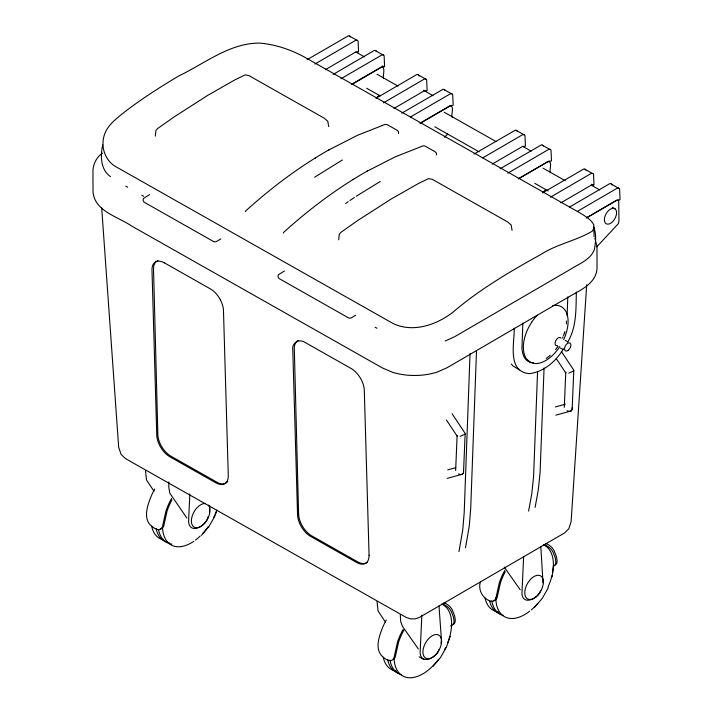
<?xml version="1.0" encoding="UTF-8"?>
<svg xmlns="http://www.w3.org/2000/svg" width="713" height="713" viewBox="0 0 713 713"><rect width="100%" height="100%" fill="white"/><g stroke="black" fill="none" stroke-linecap="round" stroke-linejoin="round"><path stroke-width="1.07" d="M455.643 470.562L457.122 435.474L457.158 436.151L446.454 420.046M447.167 478.37L462.425 474.19L463.495 472.897L463.512 471.043M564.286 407.355L565.757 372.257L565.792 372.935L556.283 358.63M555.81 415.153L571.068 410.982L572.129 409.69L572.147 407.827M470.036 353.55L464.199 512.665L462.737 529.991L458.976 551.621M476.498 350.867L470.696 508.886L469.243 526.203L465.482 547.842M537.566 371.66L533.582 476.48L531.782 493.788L528.618 511.096M544.072 367.872L540.08 472.692L538.288 490.009L535.124 507.317M514.225 328.158C514.652 342.481 506.72 371.598 529.242 373.639C544.001 372.026 556.202 360.992 563.609 348.702M522.861 323.123L521.934 348.131C522.335 353.791 524.162 360.725 530.49 362.24A31.238 17.201 -58.3 0 0 533.689 362.667M567.102 315.547L567.789 296.893M576.345 291.938C575.908 308.952 576.808 326.964 567.691 342.124M168.829 481.935L168.803 487.318L169.81 493.173L186.824 518.003M328.711 126.584L327.784 121.246L324.201 118.18L248.855 75.56L245.156 74.883L235.049 79.794L207.768 95.337L174.213 116.861L157.502 128.625L155.889 130.631L155.345 136.085M463.495 472.897L465.161 433.406L452.122 413.781M512.077 230.308L511.15 224.969L507.567 221.903L432.221 179.284L428.522 178.607L418.415 183.517L391.134 199.061L357.578 220.584L340.867 232.358L339.245 234.354L338.711 239.818M572.129 409.69L573.805 370.19L561.354 351.456M189.854 494.011L188.571 521.56C189.605 535.41 206.877 525.659 208.125 516.684M421.864 615.078L420.126 652.547C420.768 665.381 436.543 657.93 438.896 649.721M523.627 556.942L521.934 593.305C522.584 606.139 538.36 598.688 540.712 590.48M586.692 284.701L571.122 521.631L568.787 528.761L564.723 532.852L419.351 617.476L415.26 618.848L410.536 618.875L406.428 617.538L129.918 461.124L125.194 458.379L121.058 454.333L118.67 447.22L101.701 207.911M552.076 576.817L553.368 566.327M480.268 582.04C478.69 587.779 480.526 594.152 485.098 598.002A14.991 8.708 59.8 0 0 490.696 601.166L492.558 601.424L494.412 600.676L495.802 598.59L499.332 582.717A43.653 25.205 -60.5 0 1 504.875 570.275M543.021 582.842L540.81 546.657M398.629 133.509L398.415 131.575L397.194 130.31L387.159 124.632L385.189 124.374L357.498 135.301L328.8 149.953M436.561 154.971L436.338 153.028L435.126 151.771L425.082 146.085L423.121 145.826L395.43 156.762L366.732 171.405M102.734 144.908C100.248 155.71 100.417 169.614 110.488 176.619M209.453 512.21L209.675 505.829M440.999 643.188L441.463 640.131L438.994 605.89M564.277 333.39L564.883 331.598M216.984 510.08L214.907 516.078L208.945 526.524L201.431 535.374M450.268 636.058L446.454 647.065L440.5 657.511L432.978 666.361M562.557 338.069L563.065 336.803M548.27 587.824L542.317 598.269L534.795 607.12M594.081 228.133L592.325 231.164C576.247 240.736 556.898 244.06 540.98 254.425C510.294 271.359 479.778 289.228 453.076 312.107C436.499 324.994 412.747 333.149 392.774 323.346L116.317 166.958C104.74 160.683 100.159 146.031 104.704 133.973C107.699 125.666 114.686 120.069 121.246 114.633C139.445 100.203 159.061 87.708 178.999 75.836C204.729 63.555 230.085 42.637 259.951 43.136C275.512 44.402 290.592 49.652 304.308 56.978L580.765 213.365C585.64 216.467 591.139 219.479 593.795 224.88L594.116 236.627M245.343 211.618L245.914 210.754C271.573 187.519 299.407 166.584 329.549 149.507M283.275 233.071L283.836 232.206C309.504 208.98 337.329 188.045 367.48 170.96M393.852 659.195L395.243 657.11L398.638 641.95A41.853 24.162 -60.5 0 1 403.959 630.016M453.673 624.374L455.063 622.289L455.295 620.069L454.698 616.175L452.372 610.034A43.653 25.205 -60.5 0 0 443.994 602.779M554.242 565.881L555.632 563.787L555.855 561.568L555.293 557.985L553.065 552.094A41.853 24.162 -60.5 0 0 545.035 545.133M555.489 565.142L556.88 563.047L557.111 560.828L556.514 556.933L554.188 550.793A43.653 25.205 -60.5 0 0 545.81 543.538M555.552 349.593L558.145 346.179M376.036 98.439L379.102 95.212M444.6 137.226L447.666 133.999M542.745 192.742L545.81 189.515M596.763 246.832L618.465 223.561L618.973 220.379L618.697 200.986L617.716 200.193L616.585 200.433L586.238 218.089M465.197 434.083L460.152 436.32M573.84 370.876L568.787 373.113M102.547 153.117C96.727 156.878 93.376 163.678 92.957 170.496L93.029 191.726C94.481 211.413 118.073 216.609 131.344 225.878L382.498 367.988L392.622 372.355C407.105 376.598 422.711 376.526 437.149 372.124L447.203 367.658L569.42 296.51C580.703 290.075 596.656 283.123 597.039 267.847L596.968 246.618M345.627 203.535L348.22 201.708M349.94 200.496L354.379 197.465M314.602 177.216L342.338 159.997M356.224 196.271L380.27 181.458M314.834 158.224L315.547 157.805M352.757 179.676L353.479 179.257M307.151 59.66L348.63 35.668L358.086 40.864L358.559 51.737L357.89 52.058M314.905 64.054L355.76 40.276L357.471 40.285M325.395 69.678L355.653 52.067L357.614 51.969A12.317 7.103 -60.1 0 0 357.899 52.049M333.185 74.393L374.031 50.614A3.093 1.782 -60.5 0 1 375.002 50.373L384.12 55.587L384.592 66.461L383.924 66.79A12.317 7.112 -60.8 0 1 383.647 66.701L381.687 66.799L351.429 84.401M340.939 78.778L381.794 54.999A3.084 1.782 -60.5 0 1 382.765 54.767L383.505 55.008M149.596 194.64L143.384 198.526L143.081 200.487L144.071 202.171L213.98 241.778L215.887 241.796L220.816 238.926M351.91 84.446L381.303 67.343C386.339 66.478 382.15 76.728 383.665 78.377M376.678 97.895L416.57 74.669A3.093 1.782 -60.5 0 1 417.533 74.437L426.65 79.651L427.123 90.524L426.534 90.872A13.36 7.709 -60.4 0 1 426.178 90.756L424.217 90.854L393.959 108.465M383.478 102.841L424.324 79.063A3.093 1.782 -60.5 0 1 425.296 78.831L426.044 79.072M401.749 113.18L443.228 89.178L452.684 94.374L453.165 105.248L452.568 105.595A12.362 7.139 -60.5 0 1 452.211 105.479L450.251 105.586L420.002 123.189M410.465 117.012L450.358 93.786L452.078 93.804M420.483 123.233L449.876 106.13C454.903 105.266 450.714 115.515 452.229 117.164M474.02 154.061L515.508 130.069L524.964 135.265L525.436 146.138L524.768 146.459A12.317 7.112 -60.6 0 1 524.492 146.37L522.531 146.468L492.273 164.07M284.496 270.958L278.284 274.835L277.981 276.796L278.97 278.489L348.88 318.087L350.787 318.105L355.707 315.235M482.746 157.894L522.638 134.677L524.349 134.686M500.063 168.794L541.541 144.792L550.997 149.988L551.47 160.862L550.873 161.209A13.556 7.825 -60.4 0 1 550.525 161.093L548.564 161.2L518.306 178.803M507.816 173.179L548.671 149.4L550.383 149.409M518.618 178.749L548.012 161.646C553.047 160.781 548.858 171.031 550.374 172.68M542.593 192.849L584.072 168.856L593.528 174.052L594 184.925L593.332 185.246A12.362 7.139 -60.8 0 1 593.056 185.157L591.095 185.255L560.837 202.866M550.356 197.243L591.202 173.464L592.922 173.473M569.589 207.02L609.481 183.802A3.093 1.782 -60.5 0 1 610.444 183.562L619.561 188.776L620.043 199.649L619.445 199.996A12.246 7.068 -60.1 0 1 619.098 199.881L617.128 199.988L586.87 217.59M577.343 211.413L617.235 188.187A3.093 1.782 -60.5 0 1 618.207 187.956L618.955 188.196M445.197 340.983L454.431 336.857L570.293 269.407C578.903 263.89 590.257 260.013 594.339 249.737C595.756 242.233 596.576 234.176 593.688 226.903M160.443 528.966L162.306 528.217L163.696 526.123L167.092 510.963A41.853 24.162 -60.5 0 1 171.922 499.92M493.806 600.711L495.669 599.963L497.059 597.868L500.455 582.708A41.853 24.162 -60.5 0 1 505.285 571.666M450.563 625.871L452.425 625.123L453.816 623.028L454.038 620.809L453.486 617.226L451.258 611.335A41.853 24.162 -60.5 0 0 443.219 604.374M555.338 406.945L565.364 404.2M447.711 469.876L455.723 467.683M571.068 410.982L569.241 411.365L567.138 410.741M462.425 474.19L460.598 474.582L458.495 473.958M125.809 186.182L127.68 187.243M382.275 65.837L383.995 66.808M591.683 184.293L593.412 185.273M355.805 51.978L364.45 56.871M423.415 90.221L433.014 95.658M522.513 146.281L531.158 151.174M591.077 185.068L599.722 189.961M376.99 74.214L398.121 86.166M444.217 112.244L496.07 141.575M543.128 168.197L565.213 180.692M612.262 207.305L615.15 208.936A8.69 5.018 -60.5 0 1 611.567 222.625A8.69 5.018 -60.5 0 1 604.731 217.144A8.69 5.018 -60.5 0 1 615.15 208.936M366.705 88.269L380.145 95.872M434.885 126.843L479.056 151.824M534.75 183.339L548.199 190.941M565.204 340.368L567.673 341.768M560.347 347.962L562.815 349.361M141.789 195.202L143.714 196.298M164.391 262.865L210.282 288.827A17.95 10.125 58.4 0 1 215.959 293.489A18.119 10.223 58.4 0 1 220.433 299.923M419.137 656.825L423.879 659.498M375.127 327.214L376.999 328.274M519.287 369.824L512.718 365.769L511.381 364.022M611.193 183.811L612.102 185.139M585.159 169.088L585.952 170.015M542.629 145.024L543.413 145.96M516.595 130.292L517.504 131.629M444.315 89.41L445.108 90.346M418.281 74.687L419.191 76.015M375.751 50.623L376.535 51.559M349.718 35.9L350.502 36.835M396.392 671.147A40.899 23.609 -60.5 0 1 383.229 657.19C375.555 651.076 377.935 640.417 380.733 632.458A43.653 25.205 -60.5 0 1 386.286 620.016M504.278 567.111L520.187 589.749M418.371 648.99L402.462 626.344L400.679 621.451L400.296 614.793M385.546 622.235L378.086 610.996L377.017 601.629M153.999 491.248L146.53 480.009L145.47 470.642M594.802 238.097L596.808 245.691M369.067 555.177L364.298 390.252A17.95 10.125 58.4 0 0 361.224 379.566A18.119 10.223 58.4 0 0 356.741 373.131A17.95 10.125 58.4 0 0 351.072 368.469L305.173 342.507C299.505 338.31 291.59 342.65 292.785 349.798L297.553 514.724A17.95 10.125 58.4 0 0 299.041 521.854A18.119 10.223 58.4 0 0 302.677 528.788A17.95 10.125 58.4 0 0 310.788 536.515L356.678 562.477A17.95 10.125 58.4 0 0 362.266 564.179A18.119 10.223 58.4 0 0 366.518 562.682A17.95 10.125 58.4 0 0 369.031 555.204M298.604 514.082L294.309 348.871A17.95 10.16 58.5 0 1 295.449 343.203A18.119 10.258 58.5 0 1 298.123 340.511M557.45 345.689A4.545 2.62 -60.5 0 1 555.721 340.823A4.545 2.62 -60.5 0 1 561.024 338.14M566.47 321.019A31.265 18.048 -60.5 0 1 566.345 323.96M564.669 332.329A31.265 18.048 -60.5 0 1 563.573 335.538M550.258 355.234A31.265 18.048 -60.5 0 1 546.203 358.398M528.984 360.974A31.265 18.048 -60.5 0 1 527.442 359.878M441.641 604.071A40.899 23.609 -60.5 0 1 450.206 634.748M449.965 635.711A40.899 23.609 -60.5 0 1 447.773 642.582M445.705 647.413A40.899 23.609 -60.5 0 1 444.76 649.329M438.584 659.275A40.899 23.609 -60.5 0 1 409.619 677.76A40.899 23.609 -60.5 0 1 394.048 658.206M399.004 673.313A40.899 23.609 -60.5 0 1 387.712 659.721M401.499 674.721A40.899 23.609 -60.5 0 1 390.002 660.086M171.815 544.108A40.899 23.609 -60.5 0 1 158.651 530.151M162.974 539.794A40.899 23.609 -60.5 0 1 151.673 526.203M216.226 511.595A40.899 23.609 -60.5 0 1 215.023 514.519M214.595 515.481A40.899 23.609 -60.5 0 1 213.695 517.388M208.258 526.595A40.899 23.609 -60.5 0 1 203.053 533.137M200.255 536.016A40.899 23.609 -60.5 0 1 195.46 540.106M193.811 541.283A40.899 23.609 -60.5 0 1 162.502 527.219M169.329 542.691A40.899 23.609 -60.5 0 1 156.165 528.743M503.316 615.479A40.899 23.609 -60.5 0 1 491.818 600.854M498.209 611.906A40.899 23.609 -60.5 0 1 485.036 597.949M543.449 544.83A40.899 23.609 -60.5 0 1 552.468 573.421M552.014 575.507A40.899 23.609 -60.5 0 1 547.958 587.227M537.78 603.323A40.899 23.609 -60.5 0 1 531.256 609.9M529.634 611.228A40.899 23.609 -60.5 0 1 495.847 597.824M500.82 614.071A40.899 23.609 -60.5 0 1 489.528 600.489M403.068 629.517A43.653 25.205 -60.5 0 0 397.515 641.95L393.986 657.823L392.596 659.917L390.742 660.666L388.879 660.407A14.991 8.708 59.8 0 1 383.282 657.234M523.324 347.445A31.684 18.288 -60.5 0 1 525.57 334.673A31.987 18.467 -60.5 0 1 531.648 322.24M531.577 322.365A31.684 18.288 -60.5 0 1 537.245 315.191M552.682 305.583A31.684 18.288 -60.5 0 1 559.634 305.957A31.987 18.467 -60.5 0 1 565.783 311.269A31.684 18.288 -60.5 0 1 563.653 339.611M528.378 360.921A31.684 18.288 -60.5 0 1 523.404 347.489M528.306 360.876A31.987 18.467 -60.5 0 0 535.953 363.559A31.684 18.288 -60.5 0 0 545.801 360.484A31.684 18.288 -60.5 0 0 555.632 352.106A31.987 18.467 -60.5 0 0 559.776 346.607M367.543 562.049A18.119 10.258 58.5 0 1 363.282 563.555A17.95 10.16 58.5 0 1 357.685 561.853L311.795 535.891A17.95 10.16 58.5 0 1 303.702 528.164A18.119 10.258 58.5 0 1 300.075 521.221A17.95 10.16 58.5 0 1 298.649 514.144M220.388 299.861A17.95 10.125 58.4 0 1 223.472 310.547L228.276 475.535A17.95 10.125 58.4 0 1 225.727 483.04A18.119 10.223 58.4 0 1 221.476 484.537A17.95 10.125 58.4 0 1 215.887 482.835L169.997 456.873A17.95 10.125 58.4 0 1 161.896 449.145A18.119 10.223 58.4 0 1 158.25 442.212A17.95 10.125 58.4 0 1 156.762 435.082L151.994 270.156A17.95 10.125 58.4 0 1 153.117 264.505A18.119 10.223 58.4 0 1 156.468 261.528A17.95 10.125 58.4 0 1 164.391 262.865M227.732 481.275A17.95 10.16 58.5 0 1 226.707 482.434M226.164 482.87A18.119 10.258 58.5 0 1 222.492 483.913A17.95 10.16 58.5 0 1 216.904 482.211L171.004 456.249A17.95 10.16 58.5 0 1 162.912 448.522A18.119 10.258 58.5 0 1 159.284 441.579A17.95 10.16 58.5 0 1 157.858 434.511L153.527 269.229A17.95 10.16 58.5 0 1 154.659 263.56A18.119 10.258 58.5 0 1 158.028 260.575M208.446 505.143A13.235 7.647 -60.5 0 1 202.697 525.08A13.235 7.647 -60.5 0 1 191.485 519.314A13.235 7.647 -60.5 0 1 205.317 503.53M171.512 498.53A43.653 25.205 -60.5 0 0 165.969 510.971L162.439 526.845L161.049 528.93L159.186 529.679L157.332 529.42A14.991 8.708 59.8 0 1 151.735 526.256C144.008 520.16 146.37 509.447 149.177 501.471A43.653 25.205 -60.5 0 1 154.73 489.029M568.27 350.279A4.519 2.611 -60.5 0 0 570.133 343.158A4.519 2.611 -60.5 0 0 564.714 347.427A4.519 2.611 -60.5 0 0 568.27 350.279M535.704 597.111A13.235 7.647 -60.5 0 0 541.167 576.256A13.235 7.647 -60.5 0 0 525.294 588.76A13.235 7.647 -60.5 0 0 535.704 597.111M433.896 656.352A13.235 7.647 -60.5 0 0 439.351 635.497A13.235 7.647 -60.5 0 0 423.477 648.001A13.235 7.647 -60.5 0 0 433.896 656.352"/></g></svg>
